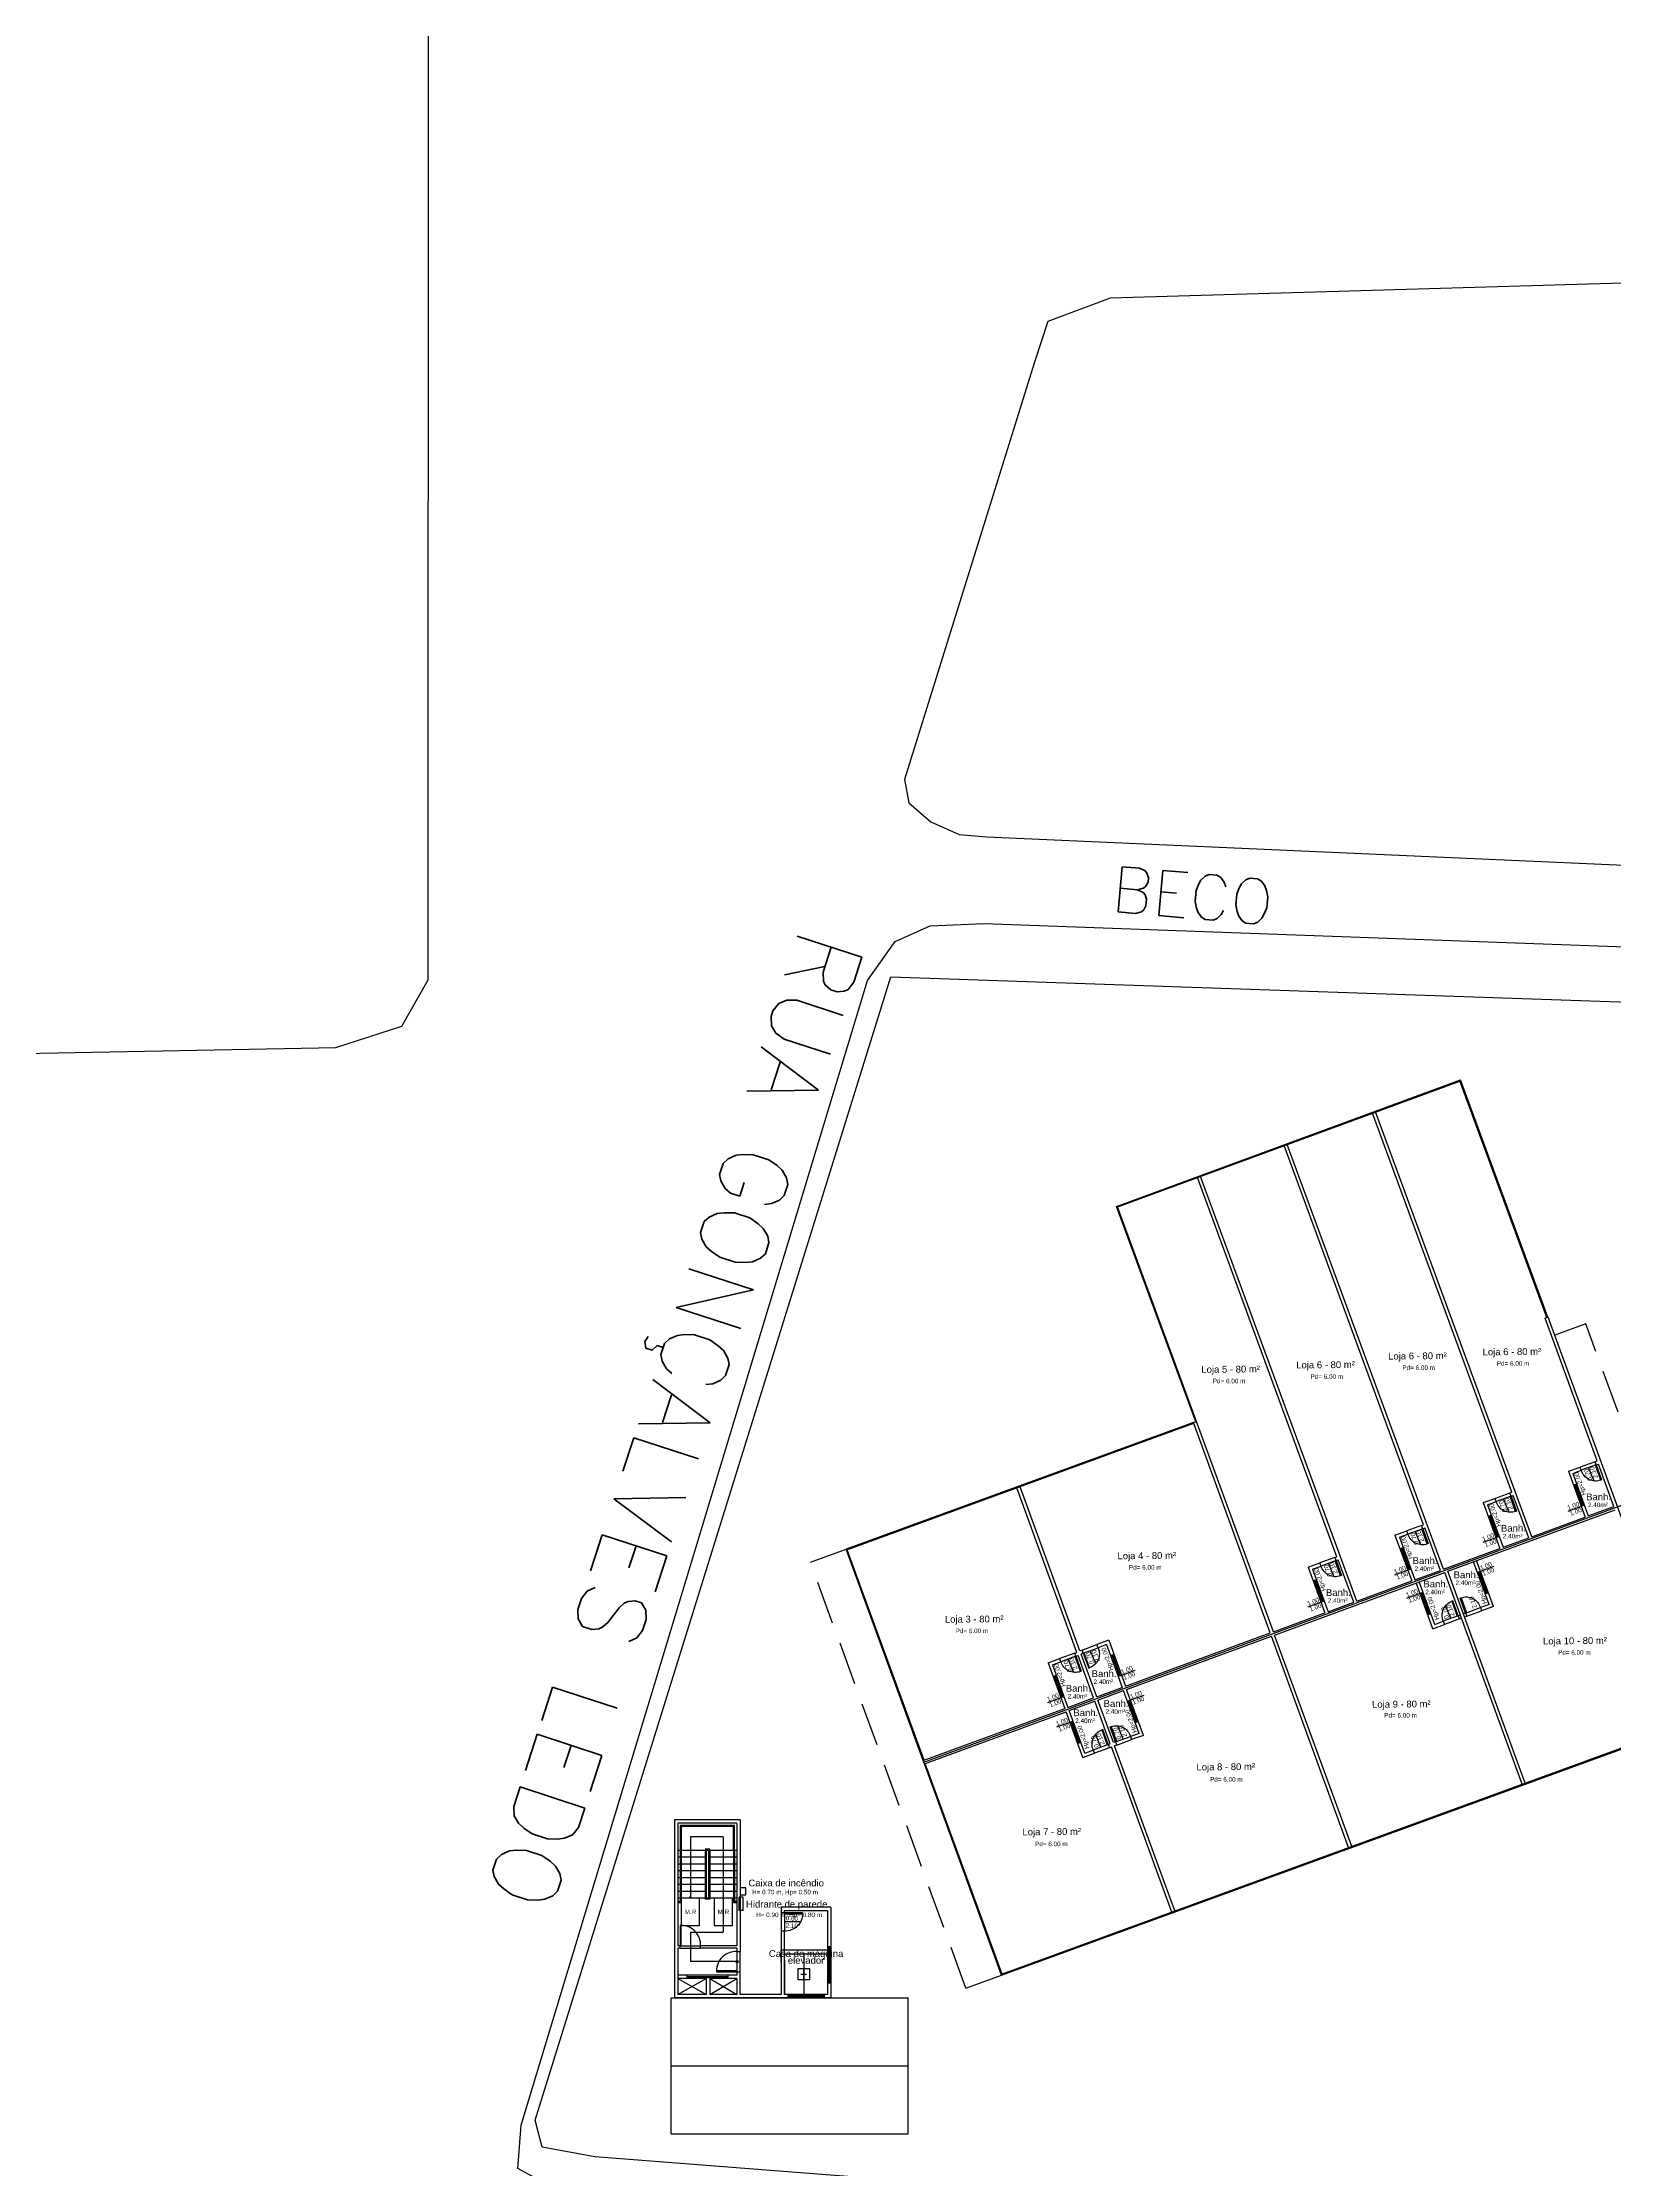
# Model space of a CAD drawing. Header units: millimetres. Extents: x -210 to 1173, y -437 to 320.
# Drawn here: x 306.4 to 375.7, y -45.3 to 48.5 of the extents above; entities that cross this region are included whole.
import ezdxf
from ezdxf.enums import TextEntityAlignment as Align

# ---------------------------------------------------------------- set-up
doc = ezdxf.new("R2010")
doc.units = ezdxf.units.MM
doc.header["$LTSCALE"] = 0.3
for name, pattern in [('DASHDOTX2', [50.8, 25.4, -12.7, 0, -12.7]), ('DASHED2', [9.525, 6.35, -3.175]), ('LTYPE_6', [168.75, 112.5, -28.125, 0, -28.125])]:
    doc.linetypes.add(name, pattern=pattern)
for name, color, linetype in [('330', 254, 'Continuous'), ('500', 254, 'Continuous'), ('551', 255, 'Continuous'), ('CORTE', 6, 'Continuous'), ('COTAS', 1, 'Continuous'), ('ESQUADRIAS', 3, 'Continuous'), ('LAYER_0', 6, 'Continuous'), ('LINHA DE CORTE', 6, 'DASHDOTX2'), ('PISO', 1, 'Continuous'), ('PROJEÇÃO', 1, 'DASHED2'), ('TEXTOS', 2, 'Continuous'), ('VISTA', 2, 'Continuous')]:
    doc.layers.add(name, color=color, linetype=linetype)
doc.styles.add('2MM 1_100', font='ARIAL.TTF', dxfattribs={"height": 0.2})
doc.styles.add('3MM 1_100', font='ARIAL.TTF', dxfattribs={"height": 0.3})
doc.styles.add('ROMANS', font='romans.shx')

msp = doc.modelspace()

# ---------------------------------------------------------------- linework, layer by layer
msp.add_line((345.217, -27.382), (385.926, -12.382))
at = {"layer": '330'}
msp.add_polyline3d([(343.757, 7.256, 0), (428.578, 4.339, 0), (433.146, -0.858, 0), (432.772, -49.167, 0), (431.385, -51.687, 0), (429.092, -52.744, 0), (381.176, -48.706, 0), (330.715, -44.793, 0), (328.386, -44.357, 0), (328.073, -43.165, 0)], close=True, dxfattribs=at)
at = {"layer": '500'}
for points in [[(284.168, 54.248, 0), (282.855, 53.842, 0), (282.363, 53.067, 0), (282.063, 49.893, 0), (281.685, 46.653, 0), (279.095, 43.321, 0), (276.897, 42.12, 0), (276.508, 41.498, 0), (276.335, 5.156, 0), (276.61, 4.396, 0), (291.671, 3.605, 0), (319.283, 4.134, 0), (322.197, 5.08, 0), (323.357, 7.12, 0), (323.37, 49.395, 0), (322.677, 50.712, 0), (320.961, 51.265, 0)], [(347.878, 9.613, 0), (429.092, 6.649, 0), (431.159, 5.757, 0), (433.48, 4.017, 0), (434.828, 0.477, 0), (435.256, -53.294, 0), (434.428, -54.497, 0), (432.094, -54.799, 0), (329.726, -46.609, 0), (327.317, -45.296, 0), (327.461, -43.391, 0), (342.74, 7.09, 0), (343.948, 8.811, 0), (345.503, 9.509, 0)]]:
    msp.add_polyline3d(points, close=True, dxfattribs=at)
at = {"layer": '551', "color": 250}
msp.add_polyline3d([(347.99, 13.438, 0), (430.633, 9.763, 0), (433.835, 10.566, 0), (434.967, 13.174, 0), (435.605, 37.358, 0), (434.371, 39.162, 0), (430.296, 39.433, 0), (353.436, 37.197, 0), (350.688, 36.154, 0), (350.082, 34.33, 0), (344.366, 15.968, 0), (344.557, 14.93, 0), (345.522, 14.098, 0), (346.781, 13.528, 0)], close=True, dxfattribs=at)
at = {"layer": 'CORTE'}
for p, q in [((371.151, -15.478), (364.998, 1.244)), ((372.032, -17.436), (365.139, 1.296)), ((367.257, -16.911), (361.104, -0.189)), ((368.137, -18.869), (361.244, -0.137)), ((363.432, -18.318), (357.279, -1.596)), ((364.313, -20.276), (357.42, -1.544)), ((372.755, -7.75), (372.614, -7.802)), ((374.911, -14.095), (372.614, -7.802)), ((379.256, -25.564), (372.755, -7.75)), ((357.101, -12.401), (357.242, -12.349)), ((360.488, -21.683), (357.101, -12.401)), ((360.629, -21.632), (357.242, -12.349)), ((373.641, -14.553), (374.159, -14.366)), ((373.641, -14.553), (374.377, -16.573)), ((373.834, -14.643), (374.21, -14.507)), ((373.834, -14.643), (374.518, -16.522)), ((374.21, -14.507), (374.159, -14.366)), ((374.817, -14.129), (374.911, -14.095)), ((374.868, -14.27), (374.817, -14.129)), ((374.868, -14.27), (374.962, -14.236)), ((375.645, -16.107), (374.962, -14.236)), ((351.965, -22.538), (349.318, -15.284)), ((352.1, -22.471), (349.459, -15.232)), ((369.887, -15.934), (370.405, -15.747)), ((369.887, -15.934), (370.623, -17.954)), ((370.079, -16.024), (370.456, -15.888)), ((370.456, -15.888), (370.405, -15.747)), ((371.063, -15.51), (371.151, -15.478)), ((371.114, -15.651), (371.063, -15.51)), ((371.114, -15.651), (371.203, -15.619)), ((371.891, -17.488), (371.203, -15.619)), ((368.329, -18.958), (375.696, -16.247)), ((370.079, -16.024), (370.764, -17.903)), ((372.032, -17.436), (374.377, -16.573)), ((374.518, -16.521), (375.645, -16.107)), ((359.144, -17.596), (359.155, -17.592)), ((359.196, -17.737), (359.206, -17.733)), ((365.992, -17.367), (366.51, -17.18)), ((365.992, -17.367), (366.729, -19.387)), ((366.185, -17.457), (366.561, -17.321)), ((366.185, -17.457), (366.87, -19.336)), ((366.561, -17.321), (366.51, -17.18)), ((367.168, -16.943), (367.257, -16.911)), ((367.219, -17.084), (367.168, -16.943)), ((367.219, -17.084), (367.308, -17.052)), ((367.996, -18.921), (367.308, -17.052)), ((370.764, -17.902), (371.891, -17.488)), ((362.168, -18.774), (362.686, -18.588)), ((362.36, -18.864), (362.737, -18.729)), ((362.737, -18.729), (362.686, -18.588)), ((363.344, -18.35), (363.432, -18.318)), ((363.395, -18.491), (363.344, -18.35)), ((363.395, -18.491), (363.484, -18.459)), ((364.172, -20.328), (363.484, -18.459)), ((368.137, -18.869), (370.623, -17.954)), ((370.14, -20.43), (369.451, -18.545)), ((370.333, -20.52), (369.592, -18.493)), ((359.887, -19.614), (359.892, -19.612)), ((360.681, -21.773), (368.188, -19.01)), ((362.168, -18.774), (362.904, -20.794)), ((362.36, -18.864), (363.045, -20.743)), ((364.313, -20.276), (366.729, -19.387)), ((366.869, -19.335), (367.996, -18.921)), ((367.658, -21.496), (366.921, -19.476)), ((367.747, -21.303), (367.062, -19.424)), ((371.6, -28.357), (368.188, -19.01)), ((371.74, -28.306), (368.329, -18.958)), ((359.938, -19.755), (359.944, -19.753)), ((363.045, -20.743), (364.172, -20.328)), ((370.14, -20.43), (369.764, -20.566)), ((369.764, -20.566), (369.815, -20.707)), ((370.333, -20.52), (369.815, -20.707)), ((360.629, -21.632), (362.904, -20.794)), ((367.658, -21.496), (368.174, -21.306)), ((367.747, -21.303), (368.123, -21.165)), ((368.123, -21.165), (368.174, -21.306)), ((368.779, -20.924), (368.873, -20.889)), ((368.779, -20.924), (368.831, -21.064)), ((368.831, -21.064), (368.925, -21.03)), ((369.106, -20.805), (369.011, -20.839)), ((369.157, -20.946), (369.063, -20.98)), ((369.106, -20.805), (369.157, -20.946)), ((352.194, -22.436), (352.1, -22.471)), ((352.245, -22.577), (352.194, -22.436)), ((353.368, -22.005), (352.851, -22.195)), ((352.903, -22.336), (352.851, -22.195)), ((353.278, -22.198), (352.903, -22.336)), ((353.278, -22.198), (353.964, -24.084)), ((353.368, -22.005), (354.105, -24.033)), ((354.105, -24.032), (360.488, -21.683)), ((354.158, -24.173), (360.543, -21.823)), ((363.943, -31.151), (360.543, -21.823)), ((364.084, -31.1), (360.681, -21.773)), ((350.695, -22.996), (351.213, -22.809)), ((350.695, -22.996), (351.431, -25.016)), ((350.887, -23.086), (351.264, -22.95)), ((350.887, -23.086), (351.572, -24.965)), ((351.264, -22.95), (351.213, -22.809)), ((351.871, -22.571), (351.965, -22.538)), ((351.922, -22.712), (351.871, -22.571)), ((351.922, -22.712), (352.016, -22.679)), ((352.699, -24.55), (352.016, -22.679)), ((352.245, -22.577), (352.151, -22.612)), ((352.84, -24.498), (352.151, -22.612)), ((352.84, -24.498), (353.964, -24.084)), ((352.891, -24.639), (354.017, -24.224)), ((354.706, -26.109), (354.017, -24.224)), ((354.898, -26.199), (354.158, -24.173)), ((345.191, -27.312), (351.431, -25.016)), ((345.243, -27.453), (351.487, -25.155)), ((352.223, -27.175), (351.487, -25.155)), ((351.572, -24.964), (352.699, -24.55)), ((351.628, -25.103), (352.754, -24.689)), ((352.313, -26.983), (351.628, -25.103)), ((353.439, -26.568), (352.754, -24.689)), ((353.577, -26.518), (352.891, -24.639)), ((354.706, -26.109), (354.329, -26.245)), ((354.329, -26.245), (354.38, -26.387)), ((354.898, -26.199), (354.38, -26.387)), ((352.223, -27.175), (352.74, -26.985)), ((352.313, -26.983), (352.688, -26.844)), ((352.688, -26.844), (352.74, -26.985)), ((353.345, -26.603), (353.439, -26.568)), ((353.345, -26.603), (353.397, -26.744)), ((353.397, -26.744), (353.49, -26.709)), ((356.146, -33.997), (353.49, -26.709)), ((353.671, -26.484), (353.577, -26.518)), ((353.722, -26.625), (353.628, -26.659)), ((356.287, -33.945), (353.628, -26.659)), ((353.671, -26.484), (353.722, -26.625)), ((345.243, -27.453), (345.191, -27.312)), ((337.123, -29.924), (334.223, -29.924)), ((334.223, -29.924), (334.223, -37.772)), ((337.123, -29.924), (337.123, -35.729)), ((336.973, -30.074), (334.373, -30.074)), ((334.373, -30.079), (334.373, -35.479)), ((336.973, -30.079), (336.973, -35.479)), ((337.123, -30.079), (337.123, -30.079)), ((337.243, -33.328), (337.073, -33.328)), ((337.073, -33.928), (337.073, -33.328)), ((337.243, -33.928), (337.243, -33.328)), ((337.243, -33.928), (337.073, -33.928)), ((341.123, -33.779), (338.923, -33.779)), ((338.923, -33.779), (338.923, -34.029)), ((339.073, -34.029), (338.923, -34.029)), ((339.073, -33.929), (340.973, -33.929)), ((339.073, -34.029), (339.073, -33.929)), ((340.973, -33.929), (340.973, -37.629)), ((341.123, -33.779), (341.123, -37.779)), ((334.473, -35.479), (334.373, -35.479)), ((334.373, -35.579), (334.373, -36.779)), ((334.473, -35.579), (334.373, -35.579)), ((336.973, -35.479), (335.373, -35.479)), ((336.973, -35.579), (335.373, -35.579)), ((336.973, -35.579), (336.973, -35.729)), ((338.923, -34.829), (338.923, -37.629)), ((339.073, -34.829), (338.923, -34.829)), ((339.073, -37.629), (339.073, -34.829)), ((341.123, -35.679), (338.923, -35.679)), ((338.923, -36.084), (338.923, -35.679)), ((339.073, -35.829), (340.973, -35.829)), ((339.073, -36.084), (339.073, -35.829)), ((340.973, -35.829), (340.973, -37.629)), ((341.123, -35.679), (341.123, -37.779)), ((334.373, -36.779), (334.373, -37.629)), ((336.973, -36.779), (334.373, -36.779)), ((335.623, -36.929), (334.373, -36.929)), ((334.373, -37.629), (335.623, -36.929)), ((334.373, -36.929), (335.623, -37.629)), ((335.623, -36.929), (335.623, -37.629)), ((335.773, -36.929), (335.773, -37.629)), ((336.973, -36.929), (335.773, -36.929)), ((335.773, -36.929), (336.973, -37.629)), ((335.773, -37.629), (336.973, -36.929)), ((336.973, -36.629), (336.973, -36.779)), ((336.973, -36.929), (336.973, -37.629)), ((337.123, -37.629), (337.123, -36.629)), ((341.123, -37.779), (334.223, -37.779)), ((341.123, -37.779), (334.223, -37.779)), ((335.623, -37.629), (334.373, -37.629)), ((336.973, -37.629), (335.773, -37.629)), ((338.923, -37.629), (337.123, -37.629)), ((337.123, -37.779), (337.123, -37.779)), ((338.923, -37.604), (338.923, -37.629)), ((339.073, -37.629), (339.073, -37.604)), ((340.973, -37.629), (339.073, -37.629)), ((340.973, -37.629), (339.073, -37.629)), ((340.973, -37.629), (339.073, -37.629)), ((340.973, -37.629), (339.073, -37.629))]:
    msp.add_line(p, q, dxfattribs=at)
msp.add_lwpolyline([(337.123, -33.228), (337.373, -33.228), (337.373, -32.928), (337.123, -32.928)], close=True, dxfattribs=at)
at = {"layer": 'COTAS'}
for p, q in [((374.763, -14.958), (374.529, -14.381)), ((371.009, -16.339), (370.775, -15.762)), ((374.206, -16.104), (373.618, -16.318)), ((367.114, -17.772), (366.881, -17.195)), ((370.452, -17.485), (369.864, -17.699)), ((363.29, -19.179), (363.056, -18.602)), ((370.354, -18.755), (369.766, -18.969)), ((366.557, -18.918), (365.969, -19.132)), ((362.733, -20.325), (362.145, -20.54)), ((367.093, -19.945), (366.504, -20.16)), ((368.451, -21.044), (368.217, -20.467)), ((352.801, -23.042), (352.567, -22.465)), ((351.817, -23.401), (351.583, -22.824)), ((354.522, -23.342), (353.934, -23.557)), ((351.26, -24.547), (350.672, -24.761)), ((354.92, -24.434), (354.331, -24.648)), ((351.658, -25.625), (351.07, -25.839)), ((353.017, -26.724), (352.783, -26.146)), ((354, -26.365), (353.766, -25.787)), ((336.373, -30.674), (334.923, -30.674)), ((334.923, -30.679), (334.923, -33.379)), ((336.373, -30.679), (336.373, -34.879)), ((334.923, -33.379), (334.872, -33.329)), ((334.923, -33.379), (334.972, -33.329)), ((334.923, -34.879), (334.923, -36.179)), ((334.923, -34.879), (336.373, -34.879)), ((336.973, -36.179), (334.923, -36.179))]:
    msp.add_line(p, q, dxfattribs=at)
at = {"layer": 'COTAS', "extrusion": (1.53053e-12, -7.02945e-13, -1)}
msp.add_line((339.776, -34.429), (339.073, -34.429), dxfattribs=at)
at = {"layer": 'COTAS'}
msp.add_circle((336.973, -36.179), 0.05, dxfattribs=at)
at = {"layer": 'ESQUADRIAS'}
for p, q in [((353.71, -2.867), (368.879, 2.715)), ((353.724, -2.904), (368.893, 2.677)), ((372.695, -7.772), (368.856, 2.664)), ((372.733, -7.758), (368.879, 2.715)), ((357.204, -12.363), (353.71, -2.867)), ((357.242, -12.349), (353.761, -2.89)), ((357.101, -12.401), (341.789, -17.988)), ((357.101, -12.401), (341.789, -17.988)), ((357.115, -12.438), (341.802, -18.026)), ((345.191, -27.312), (341.789, -17.988)), ((345.229, -27.298), (341.84, -18.012)), ((379.256, -25.564), (348.631, -36.739)), ((348.645, -36.777), (379.269, -25.601)), ((348.645, -36.777), (345.243, -27.453)), ((348.669, -36.725), (345.28, -27.439))]:
    msp.add_line(p, q, dxfattribs=at)
at = {"layer": 'ESQUADRIAS', "extrusion": (-1.15185e-16, -4.15812e-17, -1)}
for points in [[(-375.106, -14.928), (-375.068, -14.942), (-374.831, -14.283), (-374.868, -14.27)], [(-371.352, -16.309), (-371.314, -16.323), (-371.077, -15.664), (-371.114, -15.651)], [(-367.457, -17.742), (-367.419, -17.756), (-367.182, -17.097), (-367.219, -17.084)], [(-363.633, -19.149), (-363.595, -19.163), (-363.357, -18.505), (-363.395, -18.491)], [(-352.16, -23.371), (-352.122, -23.384), (-351.884, -22.726), (-351.922, -22.712)]]:
    msp.add_lwpolyline(points, close=True, dxfattribs=at)
at = {"layer": 'ESQUADRIAS', "extrusion": (-1.14928e-16, -4.22879e-17, -1)}
for points in [[(-368.538, -20.267), (-368.5, -20.28), (-368.742, -20.937), (-368.779, -20.924)], [(-353.103, -25.946), (-353.066, -25.96), (-353.307, -26.617), (-353.345, -26.603)]]:
    msp.add_lwpolyline(points, close=True, dxfattribs=at)
at = {"layer": 'ESQUADRIAS', "extrusion": (1.15152e-16, 4.16718e-17, -1)}
for points in [[(-368.867, -20.146), (-368.905, -20.133), (-369.143, -20.791), (-369.106, -20.805)], [(-353.433, -25.825), (-353.471, -25.812), (-353.709, -26.47), (-353.671, -26.484)]]:
    msp.add_lwpolyline(points, close=True, dxfattribs=at)
at = {"layer": 'ESQUADRIAS', "extrusion": (1.14961e-16, 4.21975e-17, -1)}
msp.add_lwpolyline([(-352.487, -23.234), (-352.524, -23.22), (-352.283, -22.563), (-352.245, -22.577)], close=True, dxfattribs=at)
at = {"layer": 'ESQUADRIAS'}
for points in [[(334.473, -35.479), (334.513, -35.479), (334.513, -34.579), (334.473, -34.579)], [(336.973, -36.629), (336.973, -36.589), (336.073, -36.589), (336.073, -36.629)]]:
    msp.add_lwpolyline(points, close=True, dxfattribs=at)
at = {"layer": 'ESQUADRIAS', "extrusion": (7.44691e-21, 1.22461e-16, -1)}
msp.add_lwpolyline([(-339.073, -34.029), (-339.073, -34.069), (-339.873, -34.069), (-339.873, -34.029)], close=True, dxfattribs=at)
at = {"layer": 'LAYER_0', "color": 11}
for p, q in [((338.923, -36.204), (338.923, -36.084)), ((339.073, -36.084), (339.073, -36.174)), ((339.073, -36.174), (339.073, -37.604)), ((338.923, -37.104), (338.923, -37.604))]:
    msp.add_line(p, q, dxfattribs=at)
at = {"layer": 'LAYER_0'}
msp.add_line((339.518, -36.029), (339.518, -36.029), dxfattribs=at)
at = {"layer": 'LAYER_0', "color": 15, "linetype": 'LTYPE_6'}
for p, q in [((339.921, -36.979), (339.921, -36.479)), ((339.923, -35.794), (339.923, -37.669)), ((339.795, -36.729), (340.047, -36.729)), ((339.795, -36.729), (340.047, -36.729))]:
    msp.add_line(p, q, dxfattribs=at)
at = {"layer": 'LAYER_0', "color": 1}
for p, q in [((340.809, -36.044), (340.811, -36.042)), ((340.809, -36.079), (340.809, -36.044)), ((340.817, -36.079), (340.809, -36.079)), ((340.811, -36.042), (340.811, -36.029)), ((340.815, -36.042), (340.815, -36.029)), ((340.841, -36.029), (340.815, -36.029)), ((340.815, -36.042), (340.817, -36.044)), ((340.817, -36.079), (340.817, -36.044))]:
    msp.add_line(p, q, dxfattribs=at)
at = {"layer": 'LINHA DE CORTE'}
for p, q in [((334.473, -35.579), (334.473, -35.479)), ((335.373, -35.579), (335.373, -35.479)), ((336.973, -35.729), (337.123, -35.729)), ((336.973, -36.629), (337.123, -36.629))]:
    msp.add_line(p, q, dxfattribs=at)
at = {"layer": 'PISO', "extrusion": (-1.15185e-16, -4.15812e-17, -1)}
for p, q in [((374.817, -14.129), (374.159, -14.366)), ((374.868, -14.27), (374.21, -14.507)), ((371.063, -15.51), (370.405, -15.747)), ((371.114, -15.651), (370.456, -15.888)), ((367.168, -16.943), (366.51, -17.18)), ((367.219, -17.084), (366.561, -17.321)), ((363.344, -18.35), (362.686, -18.588)), ((363.395, -18.491), (362.737, -18.729)), ((351.871, -22.571), (351.213, -22.809)), ((351.922, -22.712), (351.264, -22.95))]:
    msp.add_line(p, q, dxfattribs=at)
at = {"layer": 'PISO', "extrusion": (1.15152e-16, 4.16718e-17, -1)}
for p, q in [((369.106, -20.805), (369.764, -20.566)), ((369.157, -20.946), (369.815, -20.707)), ((353.671, -26.484), (354.329, -26.245)), ((353.722, -26.625), (354.38, -26.387))]:
    msp.add_line(p, q, dxfattribs=at)
at = {"layer": 'PISO', "extrusion": (-1.14928e-16, -4.22879e-17, -1)}
for p, q in [((368.779, -20.924), (368.123, -21.165)), ((368.831, -21.064), (368.174, -21.306)), ((353.345, -26.603), (352.688, -26.844)), ((353.397, -26.744), (352.74, -26.985))]:
    msp.add_line(p, q, dxfattribs=at)
at = {"layer": 'PISO', "extrusion": (1.14961e-16, 4.21975e-17, -1)}
for p, q in [((352.194, -22.436), (352.851, -22.195)), ((352.245, -22.577), (352.903, -22.336))]:
    msp.add_line(p, q, dxfattribs=at)
at = {"layer": 'PISO'}
for p, q in [((335.573, -31.274), (334.373, -31.274)), ((335.573, -31.574), (334.373, -31.574)), ((335.573, -31.874), (334.373, -31.874)), ((336.973, -31.274), (335.773, -31.274)), ((335.573, -32.174), (334.373, -32.174)), ((335.573, -32.479), (334.373, -32.479)), ((335.573, -32.779), (334.373, -32.779)), ((335.573, -33.379), (334.373, -33.379)), ((338.923, -34.029), (338.923, -34.829)), ((339.073, -34.029), (339.073, -34.829)), ((334.473, -35.479), (335.373, -35.479)), ((334.473, -35.579), (335.373, -35.579)), ((336.973, -35.729), (336.973, -36.629)), ((337.123, -36.629), (337.123, -35.729)), ((334.073, -37.779), (344.523, -37.779)), ((334.073, -43.779), (334.073, -37.779)), ((344.523, -43.779), (344.523, -37.779)), ((334.073, -40.779), (344.523, -40.779)), ((334.073, -43.779), (344.523, -43.779))]:
    msp.add_line(p, q, dxfattribs=at)
for points in [[(334.523, -33.379), (334.523, -34.579), (335.323, -34.579), (335.323, -33.379)], [(335.973, -33.379), (335.973, -34.579), (336.773, -34.579), (336.773, -33.379)], [(339.671, -36.479), (340.171, -36.479), (340.171, -36.979), (339.671, -36.979)]]:
    msp.add_lwpolyline(points, close=True, dxfattribs=at)
at = {"layer": 'PISO', "extrusion": (-1.15185e-16, -4.15812e-17, -1)}
for centre in [(-374.844, -14.32), (-371.09, -15.701), (-367.195, -17.134), (-363.371, -18.541), (-351.898, -22.763)]:
    msp.add_arc(centre, 0.661, 250.15071, 343.52008, dxfattribs=at)
at = {"layer": 'PISO', "extrusion": (-1.14928e-16, -4.22879e-17, -1)}
for centre in [(-368.729, -20.901), (-353.294, -26.58)]:
    msp.add_arc(centre, 0.661, 336.42938, 69.79875, dxfattribs=at)
at = {"layer": 'PISO', "extrusion": (1.15152e-16, 4.16718e-17, -1)}
for centre in [(-369.13, -20.754), (-353.696, -26.434)]:
    msp.add_arc(centre, 0.661, 70.10564, 163.47501, dxfattribs=at)
at = {"layer": 'PISO', "extrusion": (1.14961e-16, 4.21975e-17, -1)}
msp.add_arc((-352.296, -22.6), 0.661, 156.47445, 249.84382, dxfattribs=at)
at = {"layer": 'PISO'}
for centre, start, end in [((334.509, -35.443), 357.61477, 89.7833), ((336.937, -36.592), 87.61477, 179.7833)]:
    msp.add_arc(centre, 0.864, start, end, dxfattribs=at)
at = {"layer": 'PISO', "extrusion": (1.53053e-12, -7.02945e-13, -1)}
msp.add_arc((-339.112, -34.069), 0.761, 180.00348, 272.94109, dxfattribs=at)
at = {"layer": 'PROJEÇÃO'}
for p, q in [((374.409, -8.054), (373.047, -8.551)), ((376.809, -14.63), (374.409, -8.054)), ((374.006, -15.113), (373.864, -15.164)), ((373.916, -15.145), (374.259, -16.085)), ((373.954, -15.132), (374.296, -16.071)), ((370.252, -16.493), (370.11, -16.545)), ((370.162, -16.526), (370.505, -17.466)), ((370.2, -16.513), (370.542, -17.452)), ((374.349, -16.052), (374.206, -16.104)), ((370.595, -17.433), (370.452, -17.485)), ((340.218, -18.562), (341.789, -17.988)), ((347.074, -37.35), (340.218, -18.562)), ((366.357, -17.927), (366.215, -17.978)), ((366.267, -17.959), (366.61, -18.899)), ((366.305, -17.946), (366.647, -18.885)), ((362.533, -19.334), (362.391, -19.386)), ((362.443, -19.366), (362.786, -20.306)), ((362.481, -19.353), (362.823, -20.292)), ((366.7, -18.866), (366.557, -18.918)), ((369.767, -18.968), (369.625, -19.02)), ((370.019, -19.942), (369.676, -19.003)), ((370.057, -19.928), (369.714, -18.989)), ((362.876, -20.273), (362.733, -20.325)), ((367.235, -19.894), (367.093, -19.945)), ((367.487, -20.866), (367.145, -19.926)), ((367.525, -20.852), (367.183, -19.913)), ((369.967, -19.961), (370.109, -19.909)), ((367.577, -20.833), (367.435, -20.885)), ((353.448, -22.669), (353.59, -22.617)), ((353.5, -22.649), (353.842, -23.589)), ((353.538, -22.636), (353.879, -23.576)), ((351.06, -23.555), (350.918, -23.607)), ((350.97, -23.588), (351.313, -24.528)), ((351.008, -23.574), (351.35, -24.514)), ((353.933, -23.557), (353.791, -23.609)), ((351.402, -24.495), (351.26, -24.547)), ((354.333, -24.648), (354.19, -24.699)), ((354.585, -25.621), (354.242, -24.682)), ((354.622, -25.607), (354.279, -24.668)), ((351.8, -25.573), (351.658, -25.625)), ((352.053, -26.545), (351.71, -25.606)), ((352.09, -26.531), (351.748, -25.592)), ((354.533, -25.64), (354.675, -25.588)), ((352.143, -26.512), (352.001, -26.564)), ((335.573, -33.079), (334.373, -33.079)), ((341.123, -35.529), (340.973, -35.529)), ((341.028, -37.129), (341.028, -35.529)), ((341.068, -37.129), (341.068, -35.529)), ((334.773, -36.779), (334.773, -36.929)), ((334.773, -36.834), (336.573, -36.834)), ((334.773, -36.874), (336.573, -36.874)), ((336.573, -36.779), (336.573, -36.929)), ((341.123, -37.129), (340.973, -37.129)), ((347.074, -37.35), (348.645, -36.777)), ((339.223, -37.629), (339.223, -37.779)), ((340.823, -37.684), (339.223, -37.684)), ((340.823, -37.724), (339.223, -37.724)), ((340.823, -37.629), (340.823, -37.779))]:
    msp.add_line(p, q, dxfattribs=at)
at = {"layer": 'VISTA'}
for p, q in [((371.6, -28.357), (371.6, -28.4)), ((371.74, -28.306), (371.74, -28.349)), ((336.873, -30.174), (334.473, -30.174)), ((334.473, -30.179), (334.473, -33.529)), ((336.823, -30.224), (334.523, -30.224)), ((334.523, -30.229), (334.523, -33.579)), ((336.823, -31.274), (336.823, -30.224)), ((336.873, -31.274), (336.873, -30.174)), ((335.773, -31.224), (335.573, -31.224)), ((335.573, -31.229), (335.573, -33.429)), ((335.723, -31.274), (335.623, -31.274)), ((335.623, -31.279), (335.623, -33.429)), ((335.723, -31.279), (335.723, -33.379)), ((335.773, -31.274), (335.773, -31.224)), ((335.773, -31.279), (335.773, -33.429)), ((336.973, -31.574), (335.773, -31.574)), ((336.973, -31.874), (335.773, -31.874)), ((336.823, -31.279), (336.823, -33.579)), ((336.873, -31.279), (336.873, -33.529)), ((363.943, -31.151), (363.943, -31.194)), ((364.084, -31.1), (364.084, -31.143)), ((336.973, -32.174), (335.773, -32.174)), ((336.973, -32.479), (335.773, -32.479)), ((336.973, -32.779), (335.773, -32.779)), ((334.473, -33.529), (334.373, -33.529)), ((334.523, -33.579), (334.373, -33.579)), ((335.623, -33.429), (335.573, -33.429)), ((335.723, -33.379), (335.623, -33.379)), ((335.773, -33.429), (335.623, -33.429)), ((336.973, -33.079), (335.773, -33.079)), ((336.973, -33.379), (335.773, -33.379)), ((336.973, -33.579), (336.823, -33.579)), ((336.973, -33.529), (336.873, -33.529)), ((356.146, -33.997), (356.146, -34.039)), ((356.287, -33.945), (356.287, -33.988))]:
    msp.add_line(p, q, dxfattribs=at)

# ---------------------------------------------------------------- texts
at = {"layer": '551', "color": 250, "style": 'ROMANS'}
for s, height, rotation, p in [('BECO', 2, 354.95307, (353.443, 10.15)), ('RUA GONÇALVES LEDO', 3, 251.95307, (339.797, 9.544))]:
    msp.add_text(s, height=height, rotation=rotation, dxfattribs=at).set_placement(p)
at = {"layer": 'TEXTOS'}
for s, height, rotation, style, p in [('Loja 6 - 80 m²', 0.3, 0.48978, '3MM 1_100', (366.984, -9.462)), ('Loja 6 - 80 m²', 0.3, 0.48978, '3MM 1_100', (371.149, -9.276)), ('Loja 5 - 80 m²', 0.3, 0.48978, '3MM 1_100', (358.746, -10.048)), ('Loja 6 - 80 m²', 0.3, 0.48978, '3MM 1_100', (362.931, -9.854)), ('Hp=2.00', 0.2, 109.28337, '2MM 1_100', (374.159, -15.102)), ('0.70', 0.2, 110.78951, '2MM 1_100', (374.503, -14.711)), ('2.10', 0.2, 110.78951, '2MM 1_100', (374.758, -14.608)), ('0.70', 0.2, 110.78951, '2MM 1_100', (370.749, -16.092)), ('2.10', 0.2, 110.78951, '2MM 1_100', (371.004, -15.989)), ('1.00', 0.2, 20.78951, '2MM 1_100', (373.856, -16.076)), ('Banh.', 0.3, 0.48978, '3MM 1_100', (374.969, -15.678)), ('Hp=2.00', 0.2, 109.28337, '2MM 1_100', (370.405, -16.483)), ('1.00', 0.2, 20.78951, '2MM 1_100', (373.963, -16.329)), ('Hp=2.00', 0.2, 109.28337, '2MM 1_100', (366.51, -17.916)), ('0.70', 0.2, 110.78951, '2MM 1_100', (366.854, -17.525)), ('2.10', 0.2, 110.78951, '2MM 1_100', (367.109, -17.422)), ('1.00', 0.2, 20.78951, '2MM 1_100', (370.102, -17.457)), ('1.00', 0.2, 20.78951, '2MM 1_100', (370.205, -17.711)), ('Banh.', 0.3, 0.48978, '3MM 1_100', (371.215, -17.059)), ('Loja 4 - 80 m²', 0.3, 0.48978, '3MM 1_100', (355.048, -18.27)), ('0.70', 0.2, 110.78951, '2MM 1_100', (363.03, -18.932)), ('2.10', 0.2, 110.78951, '2MM 1_100', (363.285, -18.829)), ('1.00', 0.2, 20.78951, '2MM 1_100', (366.207, -18.89)), ('Banh.', 0.3, 0.48978, '3MM 1_100', (367.32, -18.492)), ('1.00', 0.2, 20.78951, '2MM 1_100', (370.003, -18.726)), ('Hp=2.00', 0.2, 109.28337, '2MM 1_100', (362.686, -19.324)), ('1.00', 0.2, 20.78951, '2MM 1_100', (366.31, -19.144)), ('Banh.', 0.3, 0.48978, '3MM 1_100', (367.793, -19.519)), ('Banh.', 0.3, 0.48978, '3MM 1_100', (369.128, -19.115)), ('Hp=2.00', 0.2, 109.28337, '2MM 1_100', (369.783, -19.895)), ('1.00', 0.2, 20.78951, '2MM 1_100', (370.106, -18.981)), ('1.00', 0.2, 20.78951, '2MM 1_100', (362.383, -20.297)), ('1.00', 0.2, 20.78951, '2MM 1_100', (362.486, -20.551)), ('Banh.', 0.3, 0.48978, '3MM 1_100', (363.496, -19.899)), ('1.00', 0.2, 20.78951, '2MM 1_100', (366.742, -19.917)), ('1.00', 0.2, 20.78951, '2MM 1_100', (366.845, -20.172)), ('Hp=2.00', 0.2, 109.28337, '2MM 1_100', (367.683, -20.601)), ('0.70', 0.2, 110.78951, '2MM 1_100', (368.191, -20.797)), ('2.10', 0.2, 110.78951, '2MM 1_100', (368.445, -20.694)), ('2.10', 0.2, 110.78951, '2MM 1_100', (369.429, -20.335)), ('Loja 3 - 80 m²', 0.3, 0.48978, '3MM 1_100', (347.437, -21.07)), ('2.10', 0.2, 110.78951, '2MM 1_100', (352.795, -22.692)), ('Hp=2.00', 0.2, 109.28337, '2MM 1_100', (353.313, -22.839)), ('Loja 10 - 80 m²', 0.3, 0.48978, '3MM 1_100', (373.93, -22.026)), ('Hp=2.00', 0.2, 109.28337, '2MM 1_100', (351.213, -23.545)), ('0.70', 0.2, 110.78951, '2MM 1_100', (351.557, -23.154)), ('2.10', 0.2, 110.78951, '2MM 1_100', (351.811, -23.051)), ('0.70', 0.2, 110.78951, '2MM 1_100', (352.541, -22.795)), ('Banh.', 0.3, 0.48978, '3MM 1_100', (353.166, -23.477)), ('1.00', 0.2, 20.78951, '2MM 1_100', (354.171, -23.314)), ('1.00', 0.2, 20.78951, '2MM 1_100', (354.274, -23.569)), ('1.00', 0.2, 20.78951, '2MM 1_100', (350.91, -24.518)), ('Banh.', 0.3, 0.48978, '3MM 1_100', (352.023, -24.12)), ('1.00', 0.2, 20.78951, '2MM 1_100', (354.569, -24.405)), ('1.00', 0.2, 20.78951, '2MM 1_100', (351.013, -24.773)), ('Banh.', 0.3, 0.48978, '3MM 1_100', (352.359, -25.198)), ('Banh.', 0.3, 0.48978, '3MM 1_100', (353.693, -24.794)), ('Hp=2.00', 0.2, 109.28337, '2MM 1_100', (354.349, -25.574)), ('1.00', 0.2, 20.78951, '2MM 1_100', (354.672, -24.66)), ('Loja 9 - 80 m²', 0.3, 0.48978, '3MM 1_100', (366.274, -24.82)), ('1.00', 0.2, 20.78951, '2MM 1_100', (351.307, -25.596)), ('1.00', 0.2, 20.78951, '2MM 1_100', (351.41, -25.851)), ('Hp=2.00', 0.2, 109.28337, '2MM 1_100', (352.248, -26.28)), ('0.70', 0.2, 110.78951, '2MM 1_100', (352.757, -26.476)), ('2.10', 0.2, 110.78951, '2MM 1_100', (353.011, -26.373)), ('0.70', 0.2, 110.78951, '2MM 1_100', (353.74, -26.117)), ('2.10', 0.2, 110.78951, '2MM 1_100', (353.995, -26.014)), ('Loja 8 - 80 m²', 0.3, 0.48978, '3MM 1_100', (358.53, -27.585)), ('Loja 7 - 80 m²', 0.3, 0.48978, '3MM 1_100', (350.858, -30.446)), ('2.10', 0.2, 357.99044, '2MM 1_100', (339.392, -34.593)), ('0.80', 0.2, 357.99044, '2MM 1_100', (339.398, -34.263))]:
    msp.add_text(s, height=height, rotation=rotation, dxfattribs=dict(at, style=style)).set_placement(p, align=Align.MIDDLE_CENTER)
for s, height, style, p in [('Pd= 6.00 m', 0.2, '2MM 1_100', (362.984, -10.374)), ('Pd= 6.00 m', 0.2, '2MM 1_100', (367.037, -9.982)), ('Pd= 6.00 m', 0.2, '2MM 1_100', (371.202, -9.795)), ('Pd= 6.00 m', 0.2, '2MM 1_100', (358.678, -10.568)), ('2.40m²', 0.2, '2MM 1_100', (374.939, -16.031)), ('2.40m²', 0.2, '2MM 1_100', (371.185, -17.412)), ('Pd= 6.00 m', 0.2, '2MM 1_100', (354.98, -18.79)), ('2.40m²', 0.2, '2MM 1_100', (367.29, -18.845)), ('2.40m²', 0.2, '2MM 1_100', (369.098, -19.468)), ('2.40m²', 0.2, '2MM 1_100', (363.466, -20.252)), ('2.40m²', 0.2, '2MM 1_100', (367.764, -19.872)), ('Pd= 6.00 m', 0.2, '2MM 1_100', (347.338, -21.59)), ('Pd= 6.00 m', 0.2, '2MM 1_100', (373.904, -22.541)), ('2.40m²', 0.2, '2MM 1_100', (351.993, -24.474)), ('2.40m²', 0.2, '2MM 1_100', (353.137, -23.83)), ('2.40m²', 0.2, '2MM 1_100', (353.664, -25.147)), ('Pd= 6.00 m', 0.2, '2MM 1_100', (366.24, -25.315)), ('2.40m²', 0.2, '2MM 1_100', (352.329, -25.551)), ('Pd= 6.00 m', 0.2, '2MM 1_100', (358.557, -28.141)), ('Pd= 6.00 m', 0.2, '2MM 1_100', (350.841, -30.985)), ('Caixa de incêndio', 0.3, '3MM 1_100', (339.145, -32.71)), ('Hidrante de parede', 0.3, '3MM 1_100', (339.171, -33.644)), ('H= 0.70 m, Hp= 0.50 m', 0.2, '2MM 1_100', (339.095, -33.11)), ('M.R', 0.2, '2MM 1_100', (334.926, -33.983)), ('M.R', 0.2, '2MM 1_100', (336.376, -33.983)), ('H= 0.90 m, Hp= 0.80 m', 0.2, '2MM 1_100', (339.276, -34.115)), ('Casa de máquina', 0.3, '3MM 1_100', (340.025, -35.825)), ('elevador', 0.3, '3MM 1_100', (340.025, -36.121))]:
    msp.add_text(s, height=height, dxfattribs=dict(at, style=style)).set_placement(p, align=Align.MIDDLE_CENTER)

doc.saveas('drawing.dxf')
